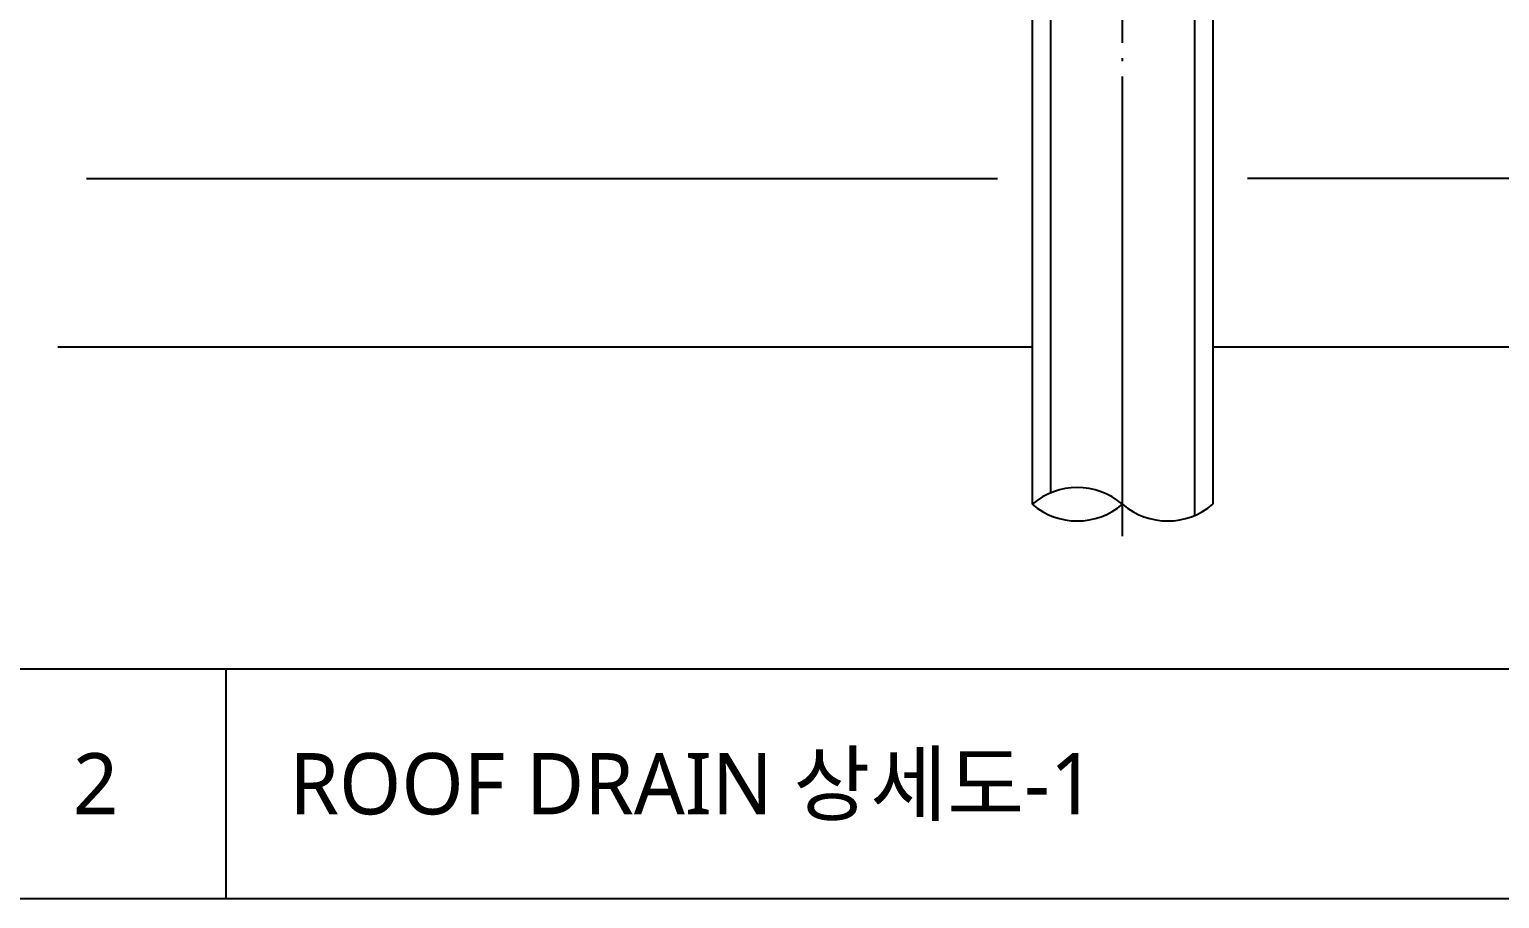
# Model space of a CAD drawing. Header units: millimetres. Extents: x 465 to 41696, y 198 to 5730.
# Drawn here: x 19044 to 20004, y 4350 to 4917 of the extents above; entities that cross this region are included whole.
import ezdxf
from ezdxf.enums import TextEntityAlignment as Align

# ---------------------------------------------------------------- set-up
doc = ezdxf.new("R2010")
doc.units = ezdxf.units.MM
doc.header["$LTSCALE"] = 200
doc.linetypes.add('CEN', pattern=[62, 60, -1, 0, -1])
doc.linetypes.add('CEN-GAUN', pattern=[32.2, 30, -1, 0.2, -1])
for name, color, linetype in [('01단열재', 252, 'Continuous'), ('A-ELE9', 9, 'Continuous'), ('cen', 1, 'CEN'), ('ELE-3', 3, 'Continuous'), ('ELE-7', 7, 'Continuous'), ('TABLE', 7, 'Continuous'), ('TEXT', 3, 'Continuous')]:
    doc.layers.add(name, color=color, linetype=linetype)
doc.styles.add('스타일1', font='malgun.ttf')
doc.linetypes.add('INSUL150', pattern='A,0.00254,-2.54,[134,ltypeshp.shx,S=18.75,R=0,X=-2.54,Y=0],-69.92,[134,ltypeshp.shx,S=18.75,R=180,X=2.54,Y=0],-2.54', length=75.00254)

msp = doc.modelspace()

# ---------------------------------------------------------------- linework, layer by layer
at = {"layer": '01단열재', "linetype": 'INSUL150', "ltscale": 0.007}
for p, q in [((19081.67, 4820.13), (19675.95, 4820.13)), ((20433.57, 4820.13), (19839.3, 4820.13))]:
    msp.add_line(p, q, dxfattribs=at)
at = {"layer": 'A-ELE9'}
for points in [[(19062.84, 4710.13), (19698.62, 4710.13)], [(19816.62, 4710.13), (20448.09, 4710.13)]]:
    msp.add_lwpolyline(points, dxfattribs=at)
at = {"layer": 'cen', "linetype": 'CEN-GAUN', "ltscale": 0.05}
msp.add_line((19757.62, 4586.63), (19757.62, 5354.13), dxfattribs=at)
at = {"layer": 'ELE-3'}
for p, q in [((19710.62, 4989.13), (19710.62, 4614.82)), ((19804.62, 4989.13), (19804.62, 4600.05)), ((19698.62, 4959.13), (19698.62, 4607.44)), ((19816.62, 4959.13), (19816.62, 4607.44))]:
    msp.add_line(p, q, dxfattribs=at)
at = {"layer": 'ELE-7'}
for centre, start, end in [((19728.12, 4572.94), 49.46272, 130.53728), ((19728.12, 4641.93), 229.46272, 310.53728), ((19787.12, 4641.93), 229.46272, 310.53728)]:
    msp.add_arc(centre, 45.39, start, end, dxfattribs=at)
at = {"layer": 'TABLE', "color": 4}
for p, q in [((17285, 4500), (24155, 4500)), ((19172.5, 4500), (19172.5, 4350))]:
    msp.add_line(p, q, dxfattribs=at)
at = {"layer": 'TABLE', "color": 3}
msp.add_line((17285, 4350), (24155, 4350), dxfattribs=at)

# ---------------------------------------------------------------- texts
at = {"layer": 'TEXT', "color": 6, "style": '스타일1'}
msp.add_text('2', height=40, dxfattribs=at).set_placement((19087.5, 4425), align=Align.MIDDLE_CENTER)
at = {"layer": 'TEXT', "style": '스타일1'}
msp.add_text('ROOF DRAIN 상세도-1', height=40, dxfattribs=at).set_placement((19213.96, 4405))

doc.saveas('drawing.dxf')
